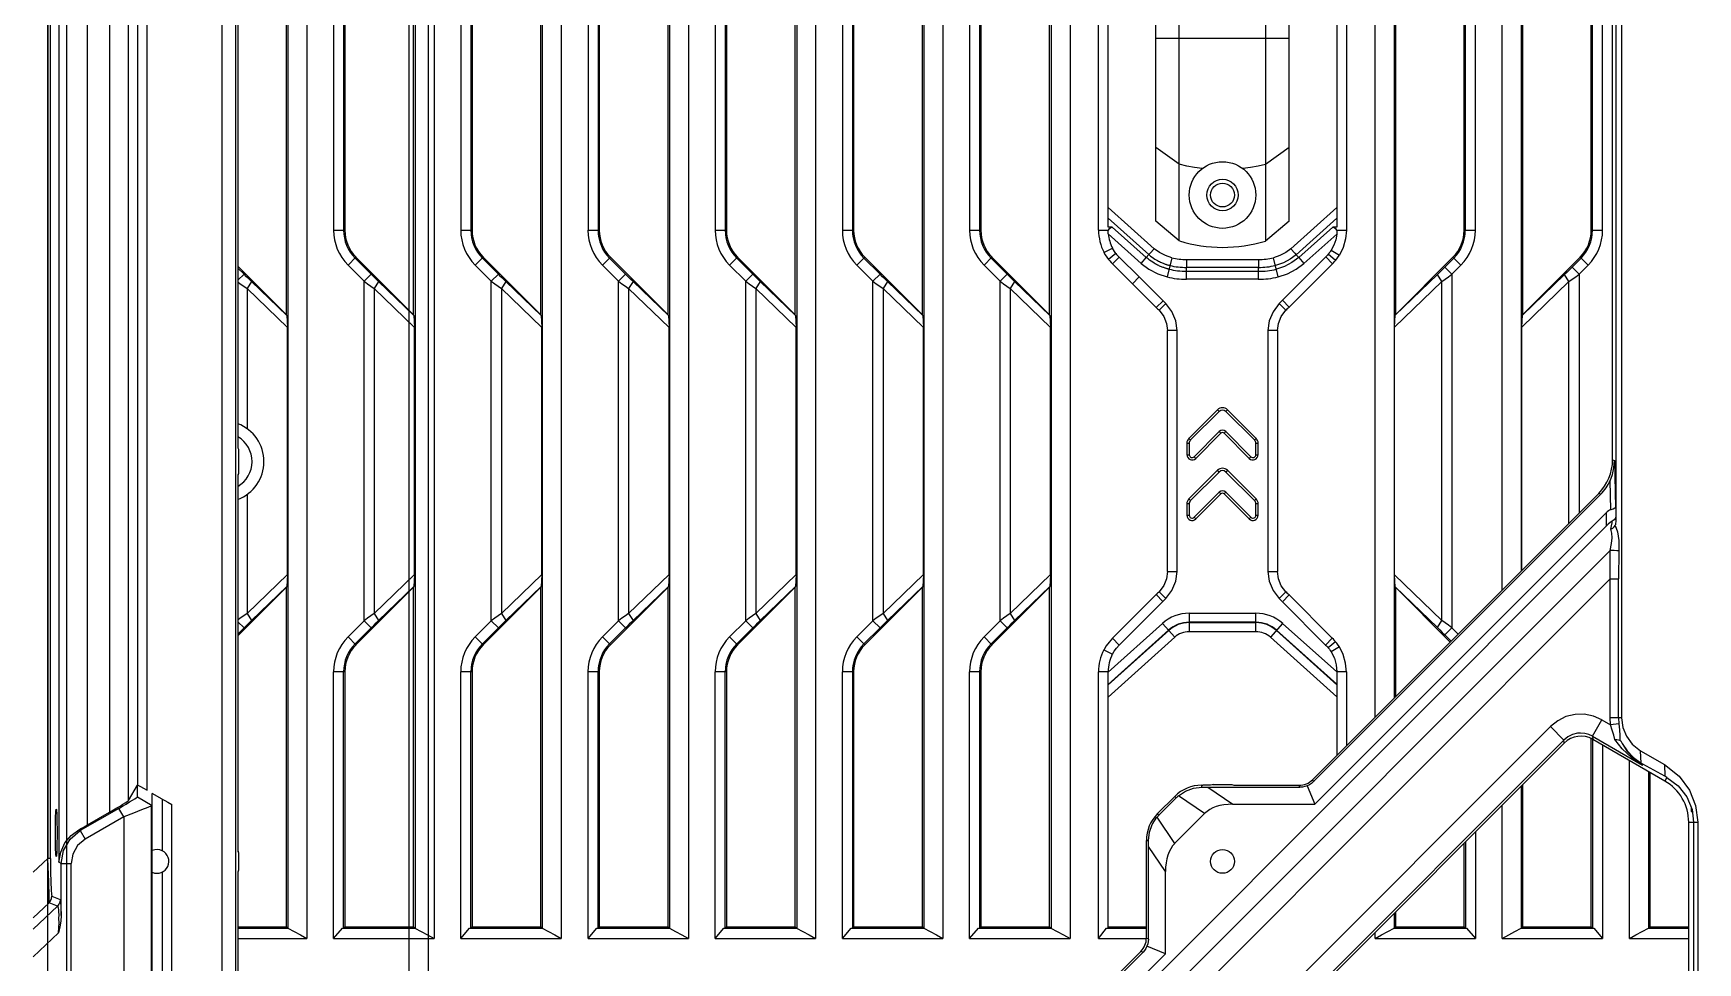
# Model space of a CAD drawing. Header units: millimetres. Extents: x -3132 to 28633, y 682 to 5849.
# Drawn here: x 23560.9 to 23735.8, y 3838.1 to 3935.7 of the extents above; entities that cross this region are included whole.
import ezdxf

# ---------------------------------------------------------------- set-up
doc = ezdxf.new("R2010")
doc.units = ezdxf.units.MM

# ---------------------------------------------------------------- blocks, each defined once
blk = doc.blocks.new('rtjg')
at = {"linetype": 'Continuous'}
for p, q in [((18294.88, 2741.92), (18294.88, 2518.72)), ((18306.26, 2742.31), (18306.26, 2519.79)), ((18308.25, 2742.31), (18308.25, 2518.72)), ((18319.63, 2742.31), (18319.63, 2519.79)), ((18321.62, 2742.31), (18321.62, 2518.72)), ((18333, 2742.31), (18333, 2519.79)), ((18334.99, 2742.31), (18334.99, 2518.72)), ((18346.37, 2742.31), (18346.37, 2519.79)), ((18348.36, 2742.31), (18348.36, 2518.72)), ((18380.42, 2541.96), (18380.42, 2742.31)), ((18382.42, 2742.31), (18382.42, 2543.96)), ((18393.79, 2555.33), (18393.79, 2742.31)), ((18395.79, 2742.31), (18395.79, 2557.33)), ((18292.89, 2740.75), (18292.89, 2519.79)), ((18240.91, 2736.08), (18240.91, 2527.12)), ((18241.2, 2527.12), (18241.2, 2736.12)), ((18405.39, 2568.99), (18405.39, 2734.24)), ((18405.72, 2734.24), (18405.72, 2562.49)), ((18406.34, 2734.24), (18406.34, 2541.89)), ((18281.51, 2729.43), (18281.51, 2518.72)), ((18242.08, 2726.03), (18242.08, 2526.71)), ((18245.08, 2530.64), (18245.08, 2726.03)), ((18279.52, 2727.44), (18279.52, 2519.79)), ((18247.41, 2723.71), (18247.41, 2531.98)), ((18249.41, 2533.21), (18249.41, 2721.61)), ((18268.14, 2718.18), (18268.14, 2518.72)), ((18266.15, 2714.07), (18266.15, 2519.79)), ((18260.89, 2706.32), (18260.89, 2571.16)), ((18250.36, 2697.01), (18250.36, 2534.83)), ((18251.35, 2534.29), (18251.35, 2697.01)), ((18266, 2584.22), (18266, 2693.4)), ((18279.37, 2584.22), (18279.37, 2693.4)), ((18292.74, 2584.22), (18292.74, 2693.4)), ((18306.11, 2584.22), (18306.11, 2693.4)), ((18319.48, 2584.22), (18319.48, 2693.4)), ((18332.85, 2584.22), (18332.85, 2693.4)), ((18346.22, 2584.22), (18346.22, 2693.4)), ((18382.56, 2693.42), (18382.56, 2584.22)), ((18395.93, 2693.42), (18395.93, 2584.22)), ((18259.24, 2445.33), (18259.24, 2689.13)), ((18260.66, 2689.13), (18260.66, 2450.2)), ((18359.85, 2591.98), (18359.85, 2685.64)), ((18368.92, 2685.65), (18368.92, 2591.97)), ((18270.96, 2684.51), (18270.96, 2593.11)), ((18272.01, 2684.51), (18272.01, 2593.11)), ((18272.14, 2684.51), (18272.14, 2593.11)), ((18284.33, 2684.51), (18284.33, 2593.11)), ((18285.38, 2684.51), (18285.38, 2593.11)), ((18285.51, 2684.51), (18285.51, 2593.11)), ((18297.7, 2684.51), (18297.7, 2593.11)), ((18298.75, 2684.51), (18298.75, 2593.11)), ((18298.88, 2684.51), (18298.88, 2593.11)), ((18311.07, 2684.51), (18311.07, 2593.11)), ((18312.12, 2684.51), (18312.12, 2593.11)), ((18312.25, 2684.51), (18312.25, 2593.11)), ((18324.44, 2684.51), (18324.44, 2593.11)), ((18325.49, 2684.51), (18325.49, 2593.11)), ((18325.62, 2684.51), (18325.62, 2593.11)), ((18337.81, 2684.51), (18337.81, 2593.11)), ((18338.86, 2684.51), (18338.86, 2593.11)), ((18338.99, 2684.51), (18338.99, 2593.11)), ((18351.36, 2593.11), (18351.36, 2684.51)), ((18352.36, 2593.45), (18352.36, 2684.43)), ((18376.42, 2684.46), (18376.42, 2593.43)), ((18377.42, 2684.51), (18377.42, 2593.11)), ((18389.78, 2593.11), (18389.78, 2684.51)), ((18389.92, 2593.11), (18389.92, 2684.51)), ((18390.97, 2593.11), (18390.97, 2684.51)), ((18403.15, 2593.11), (18403.15, 2684.51)), ((18403.29, 2593.11), (18403.29, 2684.51)), ((18404.34, 2593.11), (18404.34, 2684.51)), ((18357.39, 2594.07), (18357.39, 2683.54)), ((18371.39, 2594.06), (18371.39, 2683.55)), ((18357.39, 2613.28), (18371.39, 2613.28)), ((18359.85, 2600.04), (18357.39, 2601.81)), ((18371.39, 2601.8), (18368.92, 2600.02)), ((18357.2, 2591.17), (18352.36, 2595.51)), ((18376.42, 2595.49), (18371.58, 2591.16)), ((18270.96, 2593.11), (18272.14, 2593.11)), ((18284.33, 2593.11), (18285.51, 2593.11)), ((18297.7, 2593.11), (18298.88, 2593.11)), ((18311.07, 2593.11), (18312.25, 2593.11)), ((18324.44, 2593.11), (18325.62, 2593.11)), ((18337.81, 2593.11), (18338.99, 2593.11)), ((18351.36, 2593.11), (18352.41, 2593.11)), ((18356.65, 2590.55), (18352.36, 2594.39)), ((18352.8, 2593.45), (18352.36, 2593.45)), ((18352.8, 2593.45), (18356.38, 2590.24)), ((18359.85, 2591.98), (18357.39, 2594.07)), ((18371.39, 2594.06), (18368.92, 2591.97)), ((18376.42, 2594.37), (18372.13, 2590.54)), ((18372.4, 2590.24), (18375.97, 2593.43)), ((18376.42, 2593.43), (18375.97, 2593.43)), ((18376.36, 2593.11), (18377.42, 2593.11)), ((18389.78, 2593.11), (18390.97, 2593.11)), ((18403.15, 2593.11), (18404.34, 2593.11)), ((18351.93, 2590.78), (18352.82, 2591.24)), ((18352.38, 2592.72), (18355.83, 2589.62)), ((18357.2, 2591.17), (18356.8, 2590.71)), ((18371.58, 2591.16), (18371.98, 2590.71)), ((18372.95, 2589.61), (18376.4, 2592.69)), ((18375.82, 2591), (18376.67, 2590.48)), ((18266, 2584.22), (18260.89, 2589.33)), ((18273.31, 2590.28), (18272.47, 2589.44)), ((18272.47, 2589.44), (18274.16, 2587.75)), ((18273.22, 2590.18), (18274.91, 2588.5)), ((18279.37, 2584.22), (18273.31, 2590.28)), ((18286.68, 2590.28), (18285.84, 2589.44)), ((18285.84, 2589.44), (18287.53, 2587.75)), ((18286.59, 2590.18), (18288.28, 2588.5)), ((18292.74, 2584.22), (18286.68, 2590.28)), ((18300.05, 2590.28), (18299.21, 2589.44)), ((18299.21, 2589.44), (18300.9, 2587.75)), ((18299.96, 2590.18), (18301.65, 2588.5)), ((18306.11, 2584.22), (18300.05, 2590.28)), ((18313.42, 2590.28), (18312.58, 2589.44)), ((18312.58, 2589.44), (18314.27, 2587.75)), ((18313.33, 2590.18), (18315.02, 2588.5)), ((18319.48, 2584.22), (18313.42, 2590.28)), ((18326.79, 2590.28), (18325.95, 2589.44)), ((18325.95, 2589.44), (18327.64, 2587.75)), ((18326.7, 2590.18), (18328.39, 2588.5)), ((18332.85, 2584.22), (18326.79, 2590.28)), ((18340.16, 2590.28), (18339.32, 2589.44)), ((18339.32, 2589.44), (18341.01, 2587.75)), ((18340.07, 2590.18), (18341.76, 2588.5)), ((18346.22, 2584.22), (18340.16, 2590.28)), ((18353.19, 2590.67), (18352.4, 2590.05)), ((18352.84, 2589.57), (18353.54, 2590.28)), ((18352.86, 2589.55), (18354.93, 2587.49)), ((18355.64, 2588.2), (18353.54, 2590.28)), ((18356.38, 2590.24), (18356.65, 2590.55)), ((18356.8, 2590.71), (18356.65, 2590.55)), ((18359.05, 2590.22), (18358.56, 2588.2)), ((18360.61, 2590.04), (18368.17, 2590.04)), ((18370.24, 2588.21), (18369.75, 2590.22)), ((18375.24, 2590.3), (18370.69, 2585.75)), ((18371.39, 2585.04), (18375.94, 2589.59)), ((18371.98, 2590.71), (18372.13, 2590.54)), ((18372.4, 2590.24), (18372.13, 2590.54)), ((18372.4, 2590.24), (18372.95, 2589.61)), ((18375.94, 2589.59), (18375.24, 2590.3)), ((18376.26, 2589.94), (18375.5, 2590.58)), ((18388.61, 2590.28), (18382.56, 2584.22)), ((18387.76, 2589.23), (18388.71, 2590.18)), ((18387.76, 2589.23), (18388.5, 2588.49)), ((18388.5, 2588.49), (18389.45, 2589.44)), ((18389.45, 2589.44), (18388.61, 2590.28)), ((18401.98, 2590.28), (18395.93, 2584.22)), ((18401.13, 2589.23), (18402.08, 2590.18)), ((18401.13, 2589.23), (18401.87, 2588.49)), ((18401.87, 2588.49), (18402.82, 2589.44)), ((18402.82, 2589.44), (18401.98, 2590.28)), ((18260.89, 2589.14), (18261.54, 2588.5)), ((18260.89, 2587.85), (18261.54, 2588.5)), ((18262.32, 2587.72), (18261.86, 2586.98)), ((18266.03, 2584.14), (18262.32, 2587.72)), ((18274.16, 2587.75), (18274.91, 2588.5)), ((18274.16, 2552.08), (18274.16, 2587.75)), ((18275.69, 2587.72), (18275.23, 2586.98)), ((18279.4, 2584.14), (18275.69, 2587.72)), ((18287.53, 2587.75), (18288.28, 2588.5)), ((18287.53, 2552.08), (18287.53, 2587.75)), ((18289.06, 2587.72), (18288.6, 2586.98)), ((18292.77, 2584.14), (18289.06, 2587.72)), ((18300.9, 2587.75), (18301.65, 2588.5)), ((18300.9, 2552.08), (18300.9, 2587.75)), ((18302.43, 2587.72), (18301.97, 2586.98)), ((18306.14, 2584.14), (18302.43, 2587.72)), ((18314.27, 2587.75), (18315.02, 2588.5)), ((18314.27, 2552.08), (18314.27, 2587.75)), ((18315.8, 2587.72), (18315.34, 2586.98)), ((18319.51, 2584.14), (18315.8, 2587.72)), ((18327.64, 2587.75), (18328.39, 2588.5)), ((18327.64, 2552.08), (18327.64, 2587.75)), ((18329.17, 2587.72), (18328.71, 2586.98)), ((18332.88, 2584.14), (18329.17, 2587.72)), ((18341.01, 2587.75), (18341.76, 2588.5)), ((18341.01, 2552.08), (18341.01, 2587.75)), ((18342.54, 2587.72), (18342.08, 2586.98)), ((18346.25, 2584.14), (18342.54, 2587.72)), ((18354.93, 2587.49), (18355.64, 2588.2)), ((18354.93, 2587.49), (18357.43, 2584.99)), ((18358.14, 2585.7), (18355.64, 2588.2)), ((18360.61, 2588.8), (18360.61, 2589.21)), ((18368.16, 2589.21), (18360.61, 2589.21)), ((18360.61, 2588.8), (18368.16, 2588.8)), ((18368.16, 2587.97), (18360.62, 2587.97)), ((18368.16, 2588.8), (18368.16, 2589.21)), ((18382.47, 2582.92), (18387.43, 2587.71)), ((18386.97, 2588.46), (18382.54, 2584.19)), ((18387.43, 2587.71), (18386.97, 2588.46)), ((18387.43, 2552.12), (18387.43, 2587.71)), ((18388.5, 2588.49), (18388.5, 2551.34)), ((18395.84, 2582.92), (18400.8, 2587.71)), ((18400.34, 2588.46), (18395.91, 2584.19)), ((18400.8, 2587.71), (18400.34, 2588.46)), ((18400.8, 2562.35), (18400.8, 2587.71)), ((18401.87, 2588.49), (18401.87, 2563.42)), ((18261.86, 2586.98), (18261.86, 2572.27)), ((18261.86, 2586.98), (18266.1, 2582.88)), ((18275.23, 2586.98), (18275.23, 2552.85)), ((18275.23, 2586.98), (18279.47, 2582.88)), ((18288.6, 2586.98), (18288.6, 2552.85)), ((18288.6, 2586.98), (18292.84, 2582.88)), ((18301.97, 2586.98), (18301.97, 2552.85)), ((18301.97, 2586.98), (18306.21, 2582.88)), ((18315.34, 2586.98), (18315.34, 2552.85)), ((18315.34, 2586.98), (18319.58, 2582.88)), ((18328.71, 2586.98), (18328.71, 2552.85)), ((18328.71, 2586.98), (18332.95, 2582.88)), ((18342.08, 2586.98), (18342.08, 2552.85)), ((18342.08, 2586.98), (18346.32, 2582.88)), ((18370.69, 2585.75), (18371.39, 2585.04)), ((18266.03, 2584.14), (18266, 2584.22)), ((18266.03, 2584.14), (18266.1, 2582.88)), ((18279.4, 2584.14), (18279.37, 2584.22)), ((18279.4, 2584.14), (18279.47, 2582.88)), ((18292.77, 2584.14), (18292.74, 2584.22)), ((18292.77, 2584.14), (18292.84, 2582.88)), ((18306.14, 2584.14), (18306.11, 2584.22)), ((18306.14, 2584.14), (18306.21, 2582.88)), ((18319.51, 2584.14), (18319.48, 2584.22)), ((18319.51, 2584.14), (18319.58, 2582.88)), ((18332.88, 2584.14), (18332.85, 2584.22)), ((18332.88, 2584.14), (18332.95, 2582.88)), ((18346.25, 2584.14), (18346.22, 2584.22)), ((18346.25, 2584.14), (18346.32, 2582.88)), ((18357.43, 2584.99), (18358.14, 2585.7)), ((18357.72, 2584.7), (18358.42, 2585.41)), ((18371.05, 2584.7), (18370.35, 2585.41)), ((18382.47, 2582.92), (18382.54, 2584.19)), ((18382.54, 2584.19), (18382.56, 2584.22)), ((18395.84, 2582.92), (18395.91, 2584.19)), ((18395.91, 2584.19), (18395.93, 2584.22)), ((18266.1, 2556.95), (18266.1, 2582.88)), ((18279.47, 2556.95), (18279.47, 2582.88)), ((18292.84, 2556.95), (18292.84, 2582.88)), ((18306.21, 2556.95), (18306.21, 2582.88)), ((18319.58, 2556.95), (18319.58, 2582.88)), ((18332.95, 2556.95), (18332.95, 2582.88)), ((18346.32, 2556.95), (18346.32, 2582.88)), ((18358.61, 2557.26), (18358.61, 2582.57)), ((18359.61, 2582.57), (18358.61, 2582.57)), ((18359.61, 2557.26), (18359.61, 2582.57)), ((18369.16, 2582.57), (18369.16, 2557.26)), ((18370.16, 2582.57), (18369.16, 2582.57)), ((18370.16, 2582.57), (18370.16, 2557.26)), ((18382.47, 2556.91), (18382.47, 2582.92)), ((18395.84, 2557.39), (18395.84, 2582.92)), ((18363.86, 2574.25), (18360.86, 2571.25)), ((18361.04, 2571.08), (18364.04, 2574.08)), ((18364.04, 2574.08), (18363.86, 2574.25)), ((18364.92, 2574.25), (18364.74, 2574.08)), ((18364.74, 2574.08), (18367.74, 2571.08)), ((18367.92, 2571.25), (18364.92, 2574.25)), ((18364.04, 2571.96), (18361.4, 2569.32)), ((18361.58, 2569.14), (18364.21, 2571.78)), ((18364.21, 2571.78), (18364.04, 2571.96)), ((18364.74, 2571.96), (18364.57, 2571.78)), ((18364.57, 2571.78), (18367.2, 2569.14)), ((18367.38, 2569.32), (18364.74, 2571.96)), ((18260.92, 2570.17), (18260.96, 2570.11)), ((18260.96, 2570.11), (18260.96, 2567.51)), ((18360.64, 2570.72), (18360.64, 2569.53)), ((18360.89, 2570.72), (18360.64, 2570.72)), ((18360.86, 2571.25), (18361.04, 2571.08)), ((18360.89, 2570.72), (18360.89, 2569.53)), ((18367.74, 2571.08), (18367.92, 2571.25)), ((18367.89, 2569.53), (18367.89, 2570.72)), ((18368.14, 2570.72), (18367.89, 2570.72)), ((18368.14, 2569.53), (18368.14, 2570.72)), ((18360.64, 2569.53), (18360.89, 2569.53)), ((18361.4, 2569.32), (18361.58, 2569.14)), ((18367.2, 2569.14), (18367.38, 2569.32)), ((18367.89, 2569.53), (18368.14, 2569.53)), ((18405.39, 2568.99), (18405.58, 2568.91)), ((18405.58, 2568.91), (18405.7, 2564)), ((18260.92, 2567.45), (18260.96, 2567.51)), ((18363.86, 2567.89), (18360.86, 2564.89)), ((18361.04, 2564.71), (18364.04, 2567.71)), ((18364.04, 2567.71), (18363.86, 2567.89)), ((18364.92, 2567.89), (18364.74, 2567.71)), ((18364.74, 2567.71), (18367.74, 2564.71)), ((18367.92, 2564.89), (18364.92, 2567.89)), ((18405.2, 2563.73), (18405.12, 2566.79)), ((18260.89, 2566.46), (18260.89, 2528.83)), ((18261.86, 2565.35), (18261.86, 2552.85)), ((18360.86, 2564.89), (18361.04, 2564.71)), ((18364.04, 2565.59), (18361.4, 2562.96)), ((18361.58, 2562.78), (18364.21, 2565.42)), ((18364.21, 2565.42), (18364.04, 2565.59)), ((18364.74, 2565.59), (18364.57, 2565.42)), ((18364.57, 2565.42), (18367.2, 2562.78)), ((18367.38, 2562.96), (18364.74, 2565.59)), ((18367.74, 2564.71), (18367.92, 2564.89)), ((18373.85, 2535.39), (18403.93, 2565.47)), ((18404.15, 2565.38), (18373.92, 2535.16)), ((18404.15, 2565.38), (18403.93, 2565.47)), ((18360.64, 2564.36), (18360.64, 2563.17)), ((18360.89, 2564.36), (18360.64, 2564.36)), ((18360.64, 2563.17), (18360.89, 2563.17)), ((18360.89, 2564.36), (18360.89, 2563.17)), ((18367.89, 2563.17), (18367.89, 2564.36)), ((18368.14, 2564.36), (18367.89, 2564.36)), ((18367.89, 2563.17), (18368.14, 2563.17)), ((18368.14, 2563.17), (18368.14, 2564.36)), ((18404.71, 2563.42), (18374.1, 2532.81)), ((18404.71, 2563.42), (18404.71, 2562.01)), ((18287.75, 2445.05), (18404.71, 2562.01)), ((18361.4, 2562.96), (18361.58, 2562.78)), ((18367.2, 2562.78), (18367.38, 2562.96)), ((18405.14, 2559.47), (18315.29, 2469.63)), ((18266.1, 2556.95), (18261.86, 2552.85)), ((18266.1, 2556.95), (18266.03, 2555.69)), ((18279.47, 2556.95), (18275.23, 2552.85)), ((18279.47, 2556.95), (18279.4, 2555.69)), ((18292.84, 2556.95), (18288.6, 2552.85)), ((18292.84, 2556.95), (18292.77, 2555.69)), ((18306.21, 2556.95), (18301.97, 2552.85)), ((18306.21, 2556.95), (18306.14, 2555.69)), ((18319.58, 2556.95), (18315.34, 2552.85)), ((18316.04, 2467.39), (18405.15, 2556.49)), ((18319.58, 2556.95), (18319.51, 2555.69)), ((18332.95, 2556.95), (18328.71, 2552.85)), ((18332.95, 2556.95), (18332.88, 2555.69)), ((18346.32, 2556.95), (18342.08, 2552.85)), ((18346.32, 2556.95), (18346.25, 2555.69)), ((18358.61, 2557.26), (18359.61, 2557.26)), ((18369.16, 2557.26), (18370.16, 2557.26)), ((18382.54, 2555.64), (18382.47, 2556.91)), ((18387.43, 2552.12), (18382.47, 2556.91)), ((18405.15, 2541.89), (18405.15, 2556.49)), ((18405.15, 2556.49), (18406.02, 2556.49)), ((18406.02, 2541.89), (18406.02, 2556.49)), ((18260.89, 2550.5), (18266, 2555.61)), ((18262.32, 2552.11), (18266.03, 2555.69)), ((18266.03, 2555.69), (18266, 2555.61)), ((18266, 2519.94), (18266, 2555.61)), ((18273.31, 2549.55), (18279.37, 2555.61)), ((18275.69, 2552.11), (18279.4, 2555.69)), ((18279.4, 2555.69), (18279.37, 2555.61)), ((18279.37, 2519.94), (18279.37, 2555.61)), ((18286.68, 2549.55), (18292.74, 2555.61)), ((18289.06, 2552.11), (18292.77, 2555.69)), ((18292.77, 2555.69), (18292.74, 2555.61)), ((18292.74, 2519.94), (18292.74, 2555.61)), ((18300.05, 2549.55), (18306.11, 2555.61)), ((18302.43, 2552.11), (18306.14, 2555.69)), ((18306.14, 2555.69), (18306.11, 2555.61)), ((18306.11, 2519.94), (18306.11, 2555.61)), ((18313.42, 2549.55), (18319.48, 2555.61)), ((18315.8, 2552.11), (18319.51, 2555.69)), ((18319.51, 2555.69), (18319.48, 2555.61)), ((18319.48, 2519.94), (18319.48, 2555.61)), ((18326.79, 2549.55), (18332.85, 2555.61)), ((18329.17, 2552.11), (18332.88, 2555.69)), ((18332.88, 2555.69), (18332.85, 2555.61)), ((18332.85, 2519.94), (18332.85, 2555.61)), ((18340.16, 2549.55), (18346.22, 2555.61)), ((18342.54, 2552.11), (18346.25, 2555.69)), ((18346.25, 2555.69), (18346.22, 2555.61)), ((18346.22, 2519.94), (18346.22, 2555.61)), ((18357.42, 2554.83), (18352.82, 2550.25)), ((18358.12, 2554.12), (18357.42, 2554.83)), ((18357.72, 2555.13), (18358.43, 2554.43)), ((18371.06, 2555.13), (18370.35, 2554.42)), ((18371.39, 2554.8), (18370.68, 2554.09)), ((18375.93, 2550.26), (18371.39, 2554.8)), ((18382.54, 2555.65), (18386.97, 2551.37)), ((18382.54, 2555.63), (18382.56, 2555.63)), ((18382.56, 2555.63), (18382.56, 2544.1)), ((18382.56, 2555.62), (18388.31, 2549.85)), ((18261.86, 2552.85), (18262.32, 2552.11)), ((18275.23, 2552.85), (18275.69, 2552.11)), ((18288.6, 2552.85), (18289.06, 2552.11)), ((18301.97, 2552.85), (18302.43, 2552.11)), ((18315.34, 2552.85), (18315.8, 2552.11)), ((18328.71, 2552.85), (18329.17, 2552.11)), ((18342.08, 2552.85), (18342.54, 2552.11)), ((18353.53, 2549.54), (18358.12, 2554.12)), ((18360.89, 2552.88), (18360.89, 2550.94)), ((18360.89, 2552.88), (18367.9, 2552.88)), ((18367.9, 2550.94), (18367.9, 2552.88)), ((18370.68, 2554.09), (18375.23, 2549.54)), ((18261.54, 2551.34), (18260.89, 2551.99)), ((18260.89, 2550.69), (18261.54, 2551.34)), ((18274.16, 2552.08), (18272.47, 2550.39)), ((18273.22, 2549.65), (18274.91, 2551.34)), ((18274.91, 2551.34), (18274.16, 2552.08)), ((18287.53, 2552.08), (18285.84, 2550.39)), ((18286.59, 2549.65), (18288.28, 2551.34)), ((18288.28, 2551.34), (18287.53, 2552.08)), ((18300.9, 2552.08), (18299.21, 2550.39)), ((18299.96, 2549.65), (18301.65, 2551.34)), ((18301.65, 2551.34), (18300.9, 2552.08)), ((18314.27, 2552.08), (18312.58, 2550.39)), ((18313.33, 2549.65), (18315.02, 2551.34)), ((18315.02, 2551.34), (18314.27, 2552.08)), ((18327.64, 2552.08), (18325.95, 2550.39)), ((18328.39, 2551.34), (18326.7, 2549.65)), ((18328.39, 2551.34), (18327.64, 2552.08)), ((18341.01, 2552.08), (18339.32, 2550.39)), ((18341.76, 2551.34), (18340.07, 2549.65)), ((18341.76, 2551.34), (18341.01, 2552.08)), ((18358.07, 2551.8), (18352.36, 2546.68)), ((18358.7, 2551.09), (18352.36, 2545.4)), ((18352.36, 2545.34), (18358.73, 2551.06)), ((18359.37, 2550.35), (18358.07, 2551.8)), ((18367.9, 2551.93), (18360.89, 2551.93)), ((18360.89, 2551.89), (18367.9, 2551.89)), ((18367.9, 2550.94), (18360.89, 2550.94)), ((18370.71, 2551.8), (18369.42, 2550.36)), ((18370.05, 2551.06), (18376.42, 2545.36)), ((18376.42, 2545.42), (18370.08, 2551.1)), ((18376.42, 2546.71), (18370.71, 2551.8)), ((18386.97, 2551.37), (18387.43, 2552.12)), ((18388.5, 2551.34), (18387.76, 2550.6)), ((18389.15, 2550.69), (18388.5, 2551.34)), ((18272.47, 2550.39), (18273.31, 2549.55)), ((18285.84, 2550.39), (18286.68, 2549.55)), ((18299.21, 2550.39), (18300.05, 2549.55)), ((18312.58, 2550.39), (18313.42, 2549.55)), ((18325.95, 2550.39), (18326.79, 2549.55)), ((18339.32, 2550.39), (18340.16, 2549.55)), ((18351.91, 2549.02), (18352.81, 2548.56)), ((18352.36, 2544.07), (18359.37, 2550.35)), ((18352.82, 2550.25), (18353.53, 2549.54)), ((18369.42, 2550.36), (18376.42, 2544.09)), ((18375.93, 2550.26), (18375.23, 2549.54)), ((18376.27, 2549.89), (18375.5, 2549.25)), ((18376.67, 2549.36), (18375.82, 2548.83)), ((18387.76, 2550.6), (18388.41, 2549.95)), ((18270.96, 2518.72), (18270.96, 2546.73)), ((18272.14, 2546.73), (18270.96, 2546.73)), ((18272.01, 2519.81), (18272.01, 2546.73)), ((18272.14, 2546.73), (18272.14, 2519.94)), ((18284.33, 2518.72), (18284.33, 2546.73)), ((18285.51, 2546.73), (18284.33, 2546.73)), ((18285.38, 2519.81), (18285.38, 2546.73)), ((18285.51, 2546.73), (18285.51, 2519.94)), ((18297.7, 2518.72), (18297.7, 2546.73)), ((18298.88, 2546.73), (18297.7, 2546.73)), ((18298.75, 2519.81), (18298.75, 2546.73)), ((18298.88, 2546.73), (18298.88, 2519.94)), ((18311.07, 2518.72), (18311.07, 2546.73)), ((18312.25, 2546.73), (18311.07, 2546.73)), ((18312.12, 2519.81), (18312.12, 2546.73)), ((18312.25, 2546.73), (18312.25, 2519.94)), ((18324.44, 2518.72), (18324.44, 2546.73)), ((18325.62, 2546.73), (18324.44, 2546.73)), ((18325.49, 2546.73), (18325.49, 2519.81)), ((18325.62, 2546.73), (18325.62, 2519.94)), ((18337.81, 2518.72), (18337.81, 2546.73)), ((18338.99, 2546.73), (18337.81, 2546.73)), ((18338.86, 2546.73), (18338.86, 2519.81)), ((18338.99, 2546.73), (18338.99, 2519.94)), ((18351.36, 2518.72), (18351.36, 2546.73)), ((18352.36, 2546.73), (18351.36, 2546.73)), ((18352.36, 2519.81), (18352.36, 2546.73)), ((18377.42, 2546.72), (18376.42, 2546.71)), ((18376.42, 2546.71), (18376.42, 2537.96)), ((18377.42, 2546.72), (18377.42, 2538.96)), ((18398.86, 2540.97), (18316.04, 2458.16)), ((18398.86, 2540.97), (18400.27, 2539.56)), ((18403.27, 2539.95), (18404.27, 2541.69)), ((18404.27, 2541.69), (18405.18, 2541.16)), ((18406.34, 2541.89), (18405.15, 2541.89)), ((18406.05, 2541.25), (18405.18, 2541.16)), ((18370.82, 2510.11), (18400.27, 2539.56)), ((18400.31, 2539.23), (18372.97, 2511.89)), ((18400.31, 2539.23), (18400.27, 2539.56)), ((18403.15, 2519.94), (18403.15, 2539.7)), ((18403.27, 2539.95), (18403.32, 2539.62)), ((18403.27, 2539.95), (18408.52, 2536.93)), ((18403.29, 2539.62), (18403.29, 2519.81)), ((18410.89, 2535.25), (18403.32, 2539.62)), ((18404.34, 2539.03), (18404.34, 2518.72)), ((18406.4, 2538.63), (18405.62, 2539.61)), ((18407.37, 2537.73), (18406.4, 2538.63)), ((18406.41, 2539.2), (18406.56, 2538.92)), ((18406.41, 2539.2), (18406.93, 2538.41)), ((18407.46, 2539.11), (18408.34, 2538.43)), ((18406.93, 2538.41), (18407.59, 2537.72)), ((18407.16, 2518.72), (18407.16, 2537.41)), ((18408.52, 2536.93), (18407.37, 2537.73)), ((18407.59, 2537.72), (18408.38, 2537.13)), ((18408.19, 2537.14), (18408.52, 2536.93)), ((18408.38, 2537.13), (18408.34, 2538.43)), ((18408.34, 2538.43), (18410.84, 2536.98)), ((18408.52, 2536.93), (18408.58, 2537.02)), ((18410.87, 2535.75), (18408.58, 2537.02)), ((18410.84, 2536.98), (18410.87, 2535.75)), ((18373.85, 2535.39), (18373.94, 2535.18)), ((18409.16, 2536.25), (18409.16, 2519.79)), ((18409.3, 2536.17), (18409.3, 2519.94)), ((18411.1, 2535.63), (18410.87, 2535.75)), ((18411.1, 2535.63), (18410.89, 2535.25)), ((18249.41, 2533.21), (18250.34, 2534.82)), ((18250.34, 2534.82), (18250.36, 2534.83)), ((18250.34, 2533.59), (18250.34, 2534.82)), ((18250.34, 2533.59), (18251.89, 2532.69)), ((18251.89, 2493.68), (18251.89, 2533.94)), ((18252.95, 2533.33), (18251.89, 2533.94)), ((18252.95, 2533.33), (18252.95, 2527.93)), ((18357.56, 2531.83), (18359.37, 2533.64)), ((18357.71, 2531.68), (18359.52, 2533.49)), ((18359.37, 2533.64), (18359.52, 2533.49)), ((18362.51, 2531.83), (18359.76, 2533.7)), ((18362.2, 2534.59), (18362.2, 2534.81)), ((18362.2, 2534.81), (18362.31, 2534.81)), ((18362.83, 2534.59), (18365.46, 2532.81)), ((18362.83, 2534.59), (18372.53, 2534.59)), ((18363.4, 2534.88), (18363.3, 2534.84)), ((18363.4, 2534.88), (18365.38, 2534.88)), ((18365.38, 2534.88), (18365.47, 2534.84)), ((18366.46, 2534.81), (18372.44, 2534.81)), ((18372.53, 2534.59), (18372.44, 2534.81)), ((18373.29, 2534.75), (18374.1, 2532.81)), ((18395.79, 2534.7), (18395.79, 2519.79)), ((18395.93, 2534.84), (18395.93, 2519.94)), ((18413.2, 2533.58), (18413.74, 2532.25)), ((18248.37, 2532.37), (18244.32, 2530.04)), ((18245.08, 2530.64), (18247.41, 2531.98)), ((18248.89, 2531.48), (18248.37, 2532.37)), ((18251.81, 2532.65), (18251.44, 2532.48)), ((18251.81, 2494.97), (18251.81, 2532.65)), ((18253.94, 2494.82), (18253.94, 2532.79)), ((18357.71, 2531.68), (18357.56, 2531.83)), ((18362.51, 2531.83), (18359.36, 2528.69)), ((18365.46, 2532.81), (18374.1, 2532.81)), ((18393.79, 2518.72), (18393.79, 2532.7)), ((18413.66, 2532.44), (18413.66, 2532.05)), ((18413.66, 2532.05), (18413.76, 2532.05)), ((18413.74, 2532.25), (18413.9, 2530.92)), ((18414.11, 2532.68), (18414.34, 2530.92)), ((18244.18, 2530.12), (18244.32, 2530.04)), ((18244.32, 2530.04), (18244.84, 2529.14)), ((18248.89, 2531.48), (18244.84, 2529.14)), ((18248.89, 2531.48), (18248.89, 2496.14)), ((18357.49, 2531.44), (18359.36, 2528.69)), ((18390.97, 2529.89), (18390.97, 2518.72)), ((18413.39, 2429.74), (18413.39, 2530.92)), ((18413.39, 2530.92), (18414.34, 2530.92)), ((18413.9, 2530.92), (18413.9, 2429.74)), ((18414.34, 2530.92), (18414.34, 2429.74)), ((18356.39, 2518.76), (18356.39, 2529)), ((18356.39, 2529), (18356.61, 2529)), ((18356.61, 2518.67), (18356.61, 2528.37)), ((18358.39, 2525.74), (18356.61, 2528.37)), ((18389.78, 2519.94), (18389.78, 2528.7)), ((18389.92, 2528.83), (18389.92, 2519.81)), ((18239.39, 2525.68), (18240.91, 2527.12)), ((18241.2, 2527.12), (18240.91, 2527.12)), ((18242.32, 2526.57), (18242.08, 2526.71)), ((18242.32, 2521.13), (18242.32, 2526.57)), ((18242.32, 2526.57), (18243.36, 2526.57)), ((18243.36, 2501.04), (18243.36, 2526.57)), ((18260.96, 2527.74), (18260.92, 2527.84)), ((18260.96, 2527.74), (18260.96, 2525.87)), ((18252.95, 2525.69), (18252.95, 2501.93)), ((18260.89, 2524.79), (18260.89, 2502.83)), ((18260.96, 2525.87), (18260.92, 2525.78)), ((18358.39, 2517.1), (18358.39, 2525.74)), ((18241.34, 2523.16), (18242.22, 2522.8)), ((18241.05, 2522.45), (18239.39, 2520.87)), ((18239.39, 2519.68), (18241.92, 2522.09)), ((18241.92, 2522.09), (18241.05, 2522.45)), ((18382.42, 2521.33), (18382.42, 2519.79)), ((18382.56, 2521.47), (18382.56, 2519.94)), ((18242.03, 2519.32), (18239.39, 2516.8)), ((18260.89, 2519.94), (18266, 2519.94)), ((18266, 2519.94), (18266.14, 2519.8)), ((18270.96, 2518.72), (18271.88, 2519.8)), ((18271.88, 2519.8), (18272.01, 2519.81)), ((18272.14, 2519.94), (18272.01, 2519.81)), ((18272.14, 2519.94), (18279.37, 2519.94)), ((18279.37, 2519.94), (18279.51, 2519.8)), ((18284.33, 2518.72), (18285.25, 2519.8)), ((18285.25, 2519.8), (18285.38, 2519.81)), ((18285.51, 2519.94), (18285.38, 2519.81)), ((18285.51, 2519.94), (18292.74, 2519.94)), ((18292.74, 2519.94), (18292.88, 2519.8)), ((18297.7, 2518.72), (18298.62, 2519.8)), ((18298.62, 2519.8), (18298.75, 2519.81)), ((18298.88, 2519.94), (18298.75, 2519.81)), ((18298.88, 2519.94), (18306.11, 2519.94)), ((18306.11, 2519.94), (18306.25, 2519.8)), ((18311.07, 2518.72), (18311.99, 2519.8)), ((18311.99, 2519.8), (18312.12, 2519.81)), ((18312.25, 2519.94), (18312.12, 2519.81)), ((18312.25, 2519.94), (18319.48, 2519.94)), ((18319.48, 2519.94), (18319.62, 2519.8)), ((18324.44, 2518.72), (18325.36, 2519.8)), ((18325.36, 2519.8), (18325.49, 2519.81)), ((18325.62, 2519.94), (18325.49, 2519.81)), ((18325.62, 2519.94), (18332.85, 2519.94)), ((18332.85, 2519.94), (18332.99, 2519.8)), ((18337.81, 2518.72), (18338.73, 2519.8)), ((18338.73, 2519.8), (18338.86, 2519.81)), ((18338.99, 2519.94), (18338.86, 2519.81)), ((18338.99, 2519.94), (18346.22, 2519.94)), ((18346.22, 2519.94), (18346.36, 2519.8)), ((18351.36, 2518.72), (18352.21, 2519.8)), ((18352.21, 2519.8), (18352.36, 2519.81)), ((18352.21, 2519.8), (18356.39, 2519.8)), ((18352.36, 2519.94), (18356.39, 2519.94)), ((18380.42, 2518.72), (18380.42, 2519.33)), ((18382.56, 2519.94), (18382.41, 2519.79)), ((18382.56, 2519.94), (18389.78, 2519.94)), ((18389.78, 2519.94), (18389.92, 2519.81)), ((18389.92, 2519.81), (18390.05, 2519.8)), ((18390.05, 2519.8), (18390.97, 2518.72)), ((18395.93, 2519.94), (18395.78, 2519.79)), ((18395.93, 2519.94), (18403.15, 2519.94)), ((18403.15, 2519.94), (18403.29, 2519.81)), ((18403.29, 2519.81), (18403.42, 2519.8)), ((18403.42, 2519.8), (18404.34, 2518.72)), ((18409.3, 2519.94), (18409.15, 2519.79)), ((18409.3, 2519.94), (18413.39, 2519.94)), ((18260.89, 2518.72), (18268.14, 2518.72)), ((18270.96, 2518.72), (18281.51, 2518.72)), ((18284.33, 2518.72), (18294.88, 2518.72)), ((18297.7, 2518.72), (18308.25, 2518.72)), ((18311.07, 2518.72), (18321.62, 2518.72)), ((18324.44, 2518.72), (18334.99, 2518.72)), ((18337.81, 2518.72), (18348.36, 2518.72)), ((18351.36, 2518.72), (18356.39, 2518.72)), ((18356.39, 2518.76), (18356.61, 2518.67)), ((18358.39, 2517.1), (18356.45, 2517.91)), ((18380.42, 2518.72), (18390.97, 2518.72)), ((18393.79, 2518.72), (18404.34, 2518.72)), ((18407.16, 2518.72), (18413.39, 2518.72)), ((18358.39, 2517.1), (18273.31, 2432.03)), ((18274.78, 2436.33), (18355.81, 2517.35)), ((18356.04, 2517.28), (18275.54, 2436.78)), ((18356.02, 2517.26), (18355.81, 2517.35))]:
    blk.add_line(p, q, dxfattribs=at)
for points in [[(18362.26, 2599.59), (18361.45, 2599.7), (18360.65, 2599.85), (18359.85, 2600.04)], [(18368.92, 2600.02), (18368.13, 2599.84), (18367.33, 2599.7), (18366.52, 2599.58)], [(18352.38, 2592.72), (18352.37, 2592.86), (18352.38, 2592.99), (18352.41, 2593.11)], [(18352.41, 2593.11), (18352.5, 2593.3), (18352.64, 2593.41), (18352.8, 2593.45)], [(18375.97, 2593.43), (18376.14, 2593.39), (18376.27, 2593.28), (18376.36, 2593.11)], [(18376.36, 2593.11), (18376.39, 2592.98), (18376.4, 2592.84), (18376.4, 2592.69)], [(18377.42, 2593.11), (18377.33, 2592.19), (18377.08, 2591.3), (18376.67, 2590.48)], [(18353.19, 2590.67), (18353.05, 2590.86), (18352.93, 2591.05), (18352.82, 2591.24)], [(18359.05, 2590.22), (18358.38, 2590.44), (18357.76, 2590.76), (18357.2, 2591.17)], [(18371.58, 2591.16), (18371.03, 2590.76), (18370.41, 2590.44), (18369.75, 2590.22)], [(18375.5, 2590.58), (18375.54, 2590.63), (18375.58, 2590.68), (18375.62, 2590.73), (18375.65, 2590.77), (18375.68, 2590.81), (18375.71, 2590.85), (18375.74, 2590.88), (18375.76, 2590.92), (18375.78, 2590.95), (18375.8, 2590.98), (18375.82, 2591.01)], [(18376.4, 2592.69), (18376.29, 2592.11), (18376.1, 2591.54), (18375.82, 2591.01)], [(18351.93, 2590.78), (18352.07, 2590.54), (18352.23, 2590.29), (18352.4, 2590.05)], [(18352.4, 2590.05), (18352.54, 2589.88), (18352.69, 2589.72), (18352.86, 2589.55)], [(18355.83, 2589.62), (18356.04, 2589.86), (18356.23, 2590.08), (18356.38, 2590.24)], [(18355.83, 2589.62), (18356.66, 2589.01), (18357.58, 2588.53), (18358.56, 2588.2)], [(18358.76, 2589.01), (18358.72, 2589.02), (18358.68, 2589.03), (18358.64, 2589.04), (18358.6, 2589.05), (18358.56, 2589.07), (18358.51, 2589.08), (18358.46, 2589.09), (18358.41, 2589.11), (18358.35, 2589.13), (18358.28, 2589.15), (18358.21, 2589.18), (18358.14, 2589.2), (18358.06, 2589.23), (18357.97, 2589.27), (18357.88, 2589.31), (18357.78, 2589.35), (18357.68, 2589.4), (18357.57, 2589.45), (18357.45, 2589.51), (18357.32, 2589.58), (18357.19, 2589.66), (18357.05, 2589.75), (18356.89, 2589.85), (18356.73, 2589.96), (18356.56, 2590.09), (18356.38, 2590.24)], [(18356.65, 2590.55), (18356.82, 2590.4), (18356.98, 2590.28), (18357.14, 2590.17), (18357.28, 2590.08), (18357.41, 2590), (18357.54, 2589.93), (18357.66, 2589.86), (18357.77, 2589.81), (18357.87, 2589.76), (18357.96, 2589.71), (18358.06, 2589.67), (18358.14, 2589.64), (18358.22, 2589.6), (18358.3, 2589.58), (18358.37, 2589.55), (18358.44, 2589.53), (18358.5, 2589.51), (18358.55, 2589.49), (18358.6, 2589.48), (18358.65, 2589.46), (18358.7, 2589.45), (18358.74, 2589.44), (18358.78, 2589.43), (18358.82, 2589.42), (18358.85, 2589.41)], [(18360.61, 2590.04), (18360.61, 2589.43), (18360.61, 2589.21)], [(18368.17, 2590.04), (18368.17, 2589.72), (18368.17, 2589.43), (18368.16, 2589.21)], [(18372.13, 2590.54), (18371.51, 2590.08), (18370.79, 2589.7), (18369.95, 2589.41)], [(18372.41, 2590.24), (18371.69, 2589.71), (18370.89, 2589.3), (18370.05, 2589.02)], [(18370.24, 2588.21), (18371.22, 2588.53), (18372.13, 2589.01), (18372.95, 2589.61)], [(18375.5, 2590.58), (18375.41, 2590.48), (18375.33, 2590.39), (18375.24, 2590.3)], [(18375.94, 2589.59), (18376.05, 2589.7), (18376.16, 2589.82), (18376.26, 2589.94)], [(18376.26, 2589.94), (18376.41, 2590.12), (18376.55, 2590.3), (18376.67, 2590.48)], [(18387.76, 2589.23), (18387.49, 2588.96), (18387.23, 2588.71), (18386.97, 2588.46)], [(18401.13, 2589.23), (18400.86, 2588.96), (18400.6, 2588.71), (18400.34, 2588.46)], [(18260.89, 2587.68), (18261.15, 2587.49), (18261.51, 2587.23), (18261.86, 2586.98)], [(18262.32, 2587.72), (18262.07, 2587.97), (18261.81, 2588.23), (18261.54, 2588.5)], [(18274.16, 2587.75), (18274.52, 2587.49), (18274.88, 2587.23), (18275.23, 2586.98)], [(18275.69, 2587.72), (18275.44, 2587.97), (18275.18, 2588.23), (18274.91, 2588.5)], [(18287.53, 2587.75), (18287.89, 2587.49), (18288.25, 2587.23), (18288.6, 2586.98)], [(18289.06, 2587.72), (18288.81, 2587.97), (18288.55, 2588.23), (18288.28, 2588.5)], [(18300.9, 2587.75), (18301.26, 2587.49), (18301.62, 2587.23), (18301.97, 2586.98)], [(18302.43, 2587.72), (18302.18, 2587.97), (18301.92, 2588.23), (18301.65, 2588.5)], [(18314.27, 2587.75), (18314.63, 2587.49), (18314.99, 2587.23), (18315.34, 2586.98)], [(18315.8, 2587.72), (18315.55, 2587.97), (18315.29, 2588.23), (18315.02, 2588.5)], [(18327.64, 2587.75), (18328, 2587.49), (18328.36, 2587.23), (18328.71, 2586.98)], [(18329.17, 2587.72), (18328.92, 2587.97), (18328.66, 2588.23), (18328.39, 2588.5)], [(18341.01, 2587.75), (18341.37, 2587.49), (18341.73, 2587.23), (18342.08, 2586.98)], [(18342.54, 2587.72), (18342.29, 2587.97), (18342.03, 2588.23), (18341.76, 2588.5)], [(18360.62, 2587.97), (18360.61, 2588.58), (18360.61, 2588.8)], [(18368.16, 2587.97), (18368.16, 2588.58), (18368.16, 2588.8)], [(18387.43, 2587.71), (18387.78, 2587.96), (18388.14, 2588.22), (18388.5, 2588.49)], [(18400.8, 2587.71), (18401.15, 2587.96), (18401.51, 2588.22), (18401.87, 2588.49)], [(18357.72, 2584.7), (18358.21, 2584.06), (18358.51, 2583.33), (18358.61, 2582.57)], [(18359.61, 2582.57), (18359.48, 2583.59), (18359.08, 2584.56), (18358.42, 2585.41)], [(18370.35, 2585.41), (18369.7, 2584.55), (18369.3, 2583.59), (18369.16, 2582.57)], [(18370.16, 2582.57), (18370.26, 2583.33), (18370.56, 2584.06), (18371.05, 2584.7)], [(18405.12, 2566.79), (18405.37, 2567.44), (18405.53, 2568.16), (18405.58, 2568.91)], [(18405.7, 2564), (18405.63, 2563.9), (18405.46, 2563.8), (18405.2, 2563.73)], [(18405.35, 2562.56), (18405.15, 2562.42), (18404.94, 2562.23), (18404.71, 2562.01)], [(18405.14, 2559.47), (18405.27, 2560.21), (18405.33, 2560.8), (18405.32, 2561.29), (18405.22, 2561.7)], [(18405.22, 2561.7), (18405.28, 2562.07), (18405.33, 2562.36), (18405.35, 2562.56)], [(18405.22, 2561.7), (18405.4, 2561.81), (18405.55, 2561.95), (18405.65, 2562.09)], [(18405.7, 2562.97), (18405.66, 2562.83), (18405.54, 2562.69), (18405.36, 2562.56)], [(18405.72, 2562.49), (18405.71, 2562.34), (18405.69, 2562.2), (18405.65, 2562.09)], [(18405.65, 2562.09), (18405.89, 2561.42), (18406.03, 2560.51), (18406.06, 2559.42)], [(18405.15, 2556.49), (18405.13, 2557.47), (18405.13, 2558.47), (18405.14, 2559.47)], [(18406.06, 2559.42), (18405.84, 2559.44), (18405.54, 2559.46), (18405.14, 2559.47)], [(18406.06, 2559.42), (18406.03, 2558.44), (18406.02, 2557.47), (18406.02, 2556.49)], [(18358.61, 2557.26), (18358.51, 2556.5), (18358.21, 2555.78), (18357.72, 2555.13)], [(18358.43, 2554.43), (18359.08, 2555.28), (18359.48, 2556.24), (18359.61, 2557.26)], [(18369.16, 2557.26), (18369.3, 2556.24), (18369.7, 2555.27), (18370.35, 2554.42)], [(18371.06, 2555.13), (18370.56, 2555.77), (18370.26, 2556.5), (18370.16, 2557.26)], [(18261.86, 2552.85), (18261.51, 2552.6), (18261.15, 2552.35), (18260.89, 2552.15)], [(18275.23, 2552.85), (18274.88, 2552.6), (18274.52, 2552.35), (18274.16, 2552.08)], [(18288.6, 2552.85), (18288.25, 2552.6), (18287.89, 2552.35), (18287.53, 2552.08)], [(18301.97, 2552.85), (18301.62, 2552.6), (18301.26, 2552.35), (18300.9, 2552.08)], [(18315.34, 2552.85), (18314.99, 2552.6), (18314.63, 2552.35), (18314.27, 2552.08)], [(18328.71, 2552.85), (18328.36, 2552.6), (18328, 2552.35), (18327.64, 2552.08)], [(18342.08, 2552.85), (18341.73, 2552.6), (18341.37, 2552.35), (18341.01, 2552.08)], [(18261.54, 2551.34), (18261.81, 2551.6), (18262.07, 2551.86), (18262.32, 2552.11)], [(18274.91, 2551.34), (18275.18, 2551.6), (18275.44, 2551.86), (18275.69, 2552.11)], [(18288.28, 2551.34), (18288.55, 2551.6), (18288.81, 2551.86), (18289.06, 2552.11)], [(18301.65, 2551.34), (18301.92, 2551.6), (18302.18, 2551.86), (18302.43, 2552.11)], [(18315.02, 2551.34), (18315.29, 2551.6), (18315.55, 2551.86), (18315.8, 2552.11)], [(18328.39, 2551.34), (18328.66, 2551.6), (18328.92, 2551.86), (18329.17, 2552.11)], [(18341.76, 2551.34), (18342.03, 2551.6), (18342.29, 2551.86), (18342.54, 2552.11)], [(18386.97, 2551.37), (18387.23, 2551.12), (18387.49, 2550.87), (18387.76, 2550.6)], [(18388.5, 2551.34), (18388.14, 2551.61), (18387.78, 2551.87), (18387.43, 2552.12)], [(18352.82, 2550.25), (18352.46, 2549.85), (18352.16, 2549.44), (18351.91, 2549.01)], [(18352.81, 2548.56), (18353, 2548.9), (18353.24, 2549.22), (18353.53, 2549.54)], [(18375.23, 2549.54), (18375.32, 2549.45), (18375.41, 2549.35), (18375.5, 2549.25)], [(18375.5, 2549.25), (18375.62, 2549.11), (18375.72, 2548.97), (18375.82, 2548.83)], [(18376.27, 2549.89), (18376.15, 2550.02), (18376.04, 2550.14), (18375.93, 2550.26)], [(18376.67, 2549.36), (18376.54, 2549.54), (18376.41, 2549.72), (18376.27, 2549.89)], [(18377.42, 2546.7), (18377.33, 2547.64), (18377.08, 2548.53), (18376.67, 2549.36)], [(18375.82, 2548.83), (18376.16, 2548.15), (18376.35, 2547.44), (18376.42, 2546.71)], [(18401.44, 2542.25), (18400.49, 2542.02), (18399.62, 2541.58), (18398.86, 2540.97)], [(18404.27, 2541.69), (18403.38, 2542.08), (18402.42, 2542.27), (18401.44, 2542.25)], [(18401.7, 2540.27), (18401.18, 2540.14), (18400.69, 2539.9), (18400.27, 2539.56)], [(18402.03, 2540.29), (18401.92, 2540.29), (18401.81, 2540.28), (18401.7, 2540.27)], [(18403.27, 2539.95), (18402.88, 2540.14), (18402.46, 2540.25), (18402.03, 2540.29)], [(18405.18, 2541.16), (18405.16, 2541.4), (18405.15, 2541.65), (18405.15, 2541.89)], [(18405.62, 2539.61), (18405.51, 2540.08), (18405.36, 2540.6), (18405.18, 2541.16)], [(18406.02, 2541.89), (18406.02, 2541.68), (18406.03, 2541.46), (18406.05, 2541.25)], [(18406.05, 2541.25), (18406.11, 2540.62), (18406.15, 2540.04), (18406.16, 2539.53)], [(18406.34, 2541.89), (18406.46, 2540.89), (18406.84, 2539.95), (18407.46, 2539.11)], [(18405.62, 2539.61), (18405.83, 2539.6), (18406.01, 2539.58), (18406.16, 2539.53)], [(18406.16, 2539.53), (18406.24, 2539.46), (18406.33, 2539.34), (18406.41, 2539.2)], [(18406.56, 2538.92), (18406.94, 2538.36), (18407.63, 2537.6), (18408.19, 2537.14)], [(18410.84, 2536.98), (18412.4, 2535.76), (18413.47, 2534.3), (18414.11, 2532.68)], [(18373.92, 2535.16), (18373.73, 2535), (18373.52, 2534.86), (18373.29, 2534.75)], [(18411.1, 2535.63), (18412.3, 2534.75), (18413.2, 2533.58)], [(18248.37, 2532.37), (18248.76, 2532.6), (18249.15, 2532.83), (18249.51, 2533.05), (18249.82, 2533.23), (18250.06, 2533.38), (18250.22, 2533.49), (18250.31, 2533.56), (18250.34, 2533.59)], [(18250.36, 2534.83), (18250.44, 2534.79), (18250.65, 2534.69), (18250.96, 2534.51), (18251.35, 2534.29)], [(18252.94, 2533.33), (18253.02, 2533.3), (18253.22, 2533.2), (18253.54, 2533.03), (18253.94, 2532.79)], [(18359.76, 2533.7), (18360.5, 2534.19), (18361.33, 2534.49), (18362.2, 2534.59)], [(18363.3, 2534.84), (18363.13, 2534.82), (18362.78, 2534.81), (18362.31, 2534.81)], [(18373.29, 2534.75), (18373.05, 2534.66), (18372.8, 2534.61), (18372.56, 2534.59)], [(18251.44, 2532.48), (18250.78, 2532.21), (18249.91, 2531.87), (18248.89, 2531.48)], [(18251.81, 2532.65), (18251.84, 2532.66), (18251.86, 2532.66), (18251.89, 2532.66)], [(18242.08, 2526.71), (18242.27, 2527.79), (18242.72, 2528.75), (18243.38, 2529.53), (18244.18, 2530.12)], [(18242.32, 2526.57), (18242.57, 2527.94), (18243.26, 2529.14), (18244.32, 2530.04)], [(18356.61, 2529), (18356.7, 2529.87), (18357.01, 2530.7), (18357.49, 2531.44)], [(18244.84, 2529.14), (18244.05, 2528.48), (18243.54, 2527.58), (18243.36, 2526.57)], [(18241.05, 2522.45), (18241.06, 2522.59), (18241.07, 2522.84), (18241.07, 2523.19), (18241.06, 2523.62), (18241.04, 2524.13), (18241.02, 2524.73), (18240.99, 2525.42), (18240.95, 2526.22), (18240.91, 2527.12)], [(18241.2, 2527.12), (18241.21, 2525.7), (18241.23, 2524.61), (18241.26, 2523.81), (18241.3, 2523.34), (18241.34, 2523.16)], [(18241.05, 2522.45), (18241.21, 2522.66), (18241.31, 2522.9), (18241.34, 2523.16)], [(18242.22, 2522.8), (18242.18, 2522.54), (18242.08, 2522.3), (18241.92, 2522.09)], [(18242.22, 2522.8), (18242.26, 2522.57), (18242.3, 2521.99), (18242.32, 2521.13)], [(18242.03, 2519.32), (18242.08, 2519.86), (18242.11, 2520.36), (18242.09, 2520.8), (18242.1, 2521.18), (18242.09, 2521.5), (18242.07, 2521.74), (18242.04, 2521.9), (18242.01, 2522), (18242.01, 2522.08), (18241.97, 2522.1), (18241.92, 2522.09)], [(18242.32, 2521.13), (18242.29, 2520.54), (18242.19, 2519.94), (18242.03, 2519.32)], [(18260.89, 2519.79), (18263.6, 2519.79), (18266.14, 2519.79)], [(18266.14, 2519.79), (18266.8, 2519.43), (18267.46, 2519.08), (18268.14, 2518.72)], [(18271.88, 2519.8), (18274.42, 2519.79), (18276.97, 2519.79), (18279.51, 2519.79)], [(18279.51, 2519.79), (18280.17, 2519.43), (18280.83, 2519.08), (18281.51, 2518.72)], [(18285.25, 2519.8), (18287.79, 2519.79), (18290.34, 2519.79), (18292.88, 2519.79)], [(18292.88, 2519.79), (18293.54, 2519.43), (18294.2, 2519.08), (18294.88, 2518.72)], [(18298.62, 2519.8), (18301.16, 2519.79), (18303.71, 2519.79), (18306.25, 2519.79)], [(18306.25, 2519.79), (18306.91, 2519.43), (18307.57, 2519.08), (18308.25, 2518.72)], [(18311.99, 2519.8), (18314.53, 2519.79), (18317.08, 2519.79), (18319.62, 2519.79)], [(18319.62, 2519.79), (18320.28, 2519.43), (18320.94, 2519.08), (18321.62, 2518.72)], [(18325.36, 2519.8), (18327.9, 2519.79), (18330.45, 2519.79), (18332.99, 2519.79)], [(18332.99, 2519.79), (18333.65, 2519.43), (18334.31, 2519.08), (18334.99, 2518.72)], [(18338.73, 2519.8), (18341.27, 2519.79), (18343.82, 2519.79), (18346.36, 2519.79)], [(18346.36, 2519.79), (18347.02, 2519.43), (18347.68, 2519.08), (18348.36, 2518.72)], [(18380.42, 2518.72), (18381.1, 2519.08), (18381.76, 2519.43), (18382.42, 2519.79)], [(18382.42, 2519.79), (18384.96, 2519.79), (18387.51, 2519.79), (18390.05, 2519.8)], [(18393.79, 2518.72), (18394.47, 2519.08), (18395.13, 2519.43), (18395.79, 2519.79)], [(18395.79, 2519.79), (18398.33, 2519.79), (18400.88, 2519.79), (18403.42, 2519.8)], [(18407.16, 2518.72), (18407.84, 2519.08), (18408.5, 2519.43), (18409.16, 2519.79)], [(18409.16, 2519.79), (18411.7, 2519.79), (18413.39, 2519.79)], [(18356.45, 2517.91), (18356.34, 2517.67), (18356.2, 2517.46), (18356.04, 2517.28)], [(18356.61, 2518.64), (18356.59, 2518.39), (18356.53, 2518.15), (18356.45, 2517.91)]]:
    blk.add_lwpolyline(points, dxfattribs=at)
for centre, radius in [((18364.39, 2596.81), 3.5), ((18364.39, 2596.81), 1.65), ((18364.39, 2596.81), 1.25), ((18364.39, 2526.81), 1.25)]:
    blk.add_circle(centre, radius, dxfattribs=at)
for centre, radius, start, end in [((18276.14, 2593.11), 5.19, 180, 225), ((18276.14, 2593.11), 4.13, 180, 225), ((18276.14, 2593.11), 4, 180, 225), ((18289.51, 2593.11), 5.19, 180, 225), ((18289.51, 2593.11), 4.13, 180, 225), ((18289.51, 2593.11), 4, 180, 225), ((18302.88, 2593.11), 5.19, 180, 225), ((18302.88, 2593.11), 4.13, 180, 225), ((18302.88, 2593.11), 4, 180, 225), ((18316.25, 2593.11), 5.19, 180, 225), ((18316.25, 2593.11), 4.13, 180, 225), ((18316.25, 2593.11), 4, 180, 225), ((18329.62, 2593.11), 5.19, 180, 225), ((18329.62, 2593.11), 4.13, 180, 225), ((18329.62, 2593.11), 4, 180, 225), ((18342.99, 2593.11), 5.19, 180, 225), ((18342.99, 2593.11), 4.13, 180, 225), ((18342.99, 2593.11), 4, 180, 225), ((18356.36, 2593.11), 5, 180, 207.7208), ((18385.78, 2593.11), 4, 315, 0), ((18385.78, 2593.11), 4.13, 315, 360), ((18385.78, 2593.11), 5.19, 315, 360), ((18399.15, 2593.11), 4, 315, 0), ((18399.15, 2593.11), 4.13, 315, 360), ((18399.15, 2593.11), 5.19, 315, 360), ((18356.36, 2593.11), 4, 185.5818, 207.7857), ((18356.27, 2593.1), 3.93, 218.1899, 225.8156), ((18360.5, 2596.15), 6.94, 256.2454, 270.9177), ((18360.5, 2596.15), 6.11, 256.245, 270.9699), ((18368.28, 2596.15), 6.94, 269.0094, 283.8732), ((18368.28, 2596.15), 6.11, 268.9535, 283.8737), ((18360.5, 2596.15), 8.18, 256.2456, 270.8143), ((18360.5, 2596.15), 7.34, 256.2454, 270.8543), ((18368.28, 2596.15), 7.35, 269.0774, 283.8732), ((18368.28, 2596.15), 8.18, 269.1203, 283.8735), ((18314.89, 2641.54), 78.9, 314.653, 315.0021), ((18413.72, 2641.43), 79.71, 225.0747, 225.3655), ((18413.72, 2641.43), 78.71, 225.0755, 225.3705), ((18314.89, 2641.54), 79.9, 314.6588, 315.0021), ((18364.39, 2573.72), 0.75, 45, 135), ((18364.39, 2573.72), 0.5, 45, 135), ((18259.39, 2568.81), 4.25, 290.811, 69.189), ((18364.39, 2571.6), 0.5, 45, 135), ((18364.39, 2571.6), 0.25, 45, 135), ((18259.39, 2568.81), 3, 299.714, 59.8218), ((18361.39, 2570.72), 0.75, 135, 180), ((18361.39, 2570.72), 0.5, 135, 180), ((18367.39, 2570.72), 0.5, 0, 45), ((18367.39, 2570.72), 0.75, 0, 45), ((18361.19, 2569.53), 0.55, 180, 315), ((18361.19, 2569.53), 0.3, 180, 315), ((18367.59, 2569.53), 0.55, 225.0001, 0), ((18367.59, 2569.53), 0.3, 225.0001, 0), ((18364.39, 2567.36), 0.75, 45, 135), ((18364.39, 2567.36), 0.5, 45, 135), ((18361.39, 2564.36), 0.75, 135, 180), ((18364.39, 2565.24), 0.5, 45, 135), ((18364.39, 2565.24), 0.25, 45, 135), ((18367.39, 2564.36), 0.75, 0, 45), ((18361.19, 2563.17), 0.55, 180, 315), ((18361.39, 2564.36), 0.5, 135, 180), ((18361.19, 2563.17), 0.3, 180, 315), ((18367.59, 2563.17), 0.55, 225.0001, 0), ((18367.59, 2563.17), 0.3, 225.0001, 0), ((18367.39, 2564.36), 0.5, 0, 45), ((18413.69, 2498.41), 79.68, 134.6173, 134.9253), ((18413.69, 2498.41), 78.68, 134.6114, 134.9253), ((18314.87, 2498.29), 78.92, 44.9993, 45.3339), ((18314.87, 2498.29), 79.92, 44.9993, 45.3289), ((18360.89, 2548.66), 4.22, 90, 131.8997), ((18367.9, 2548.66), 4.22, 48.1871, 90), ((18360.89, 2548.66), 3.27, 90, 131.8997), ((18360.89, 2548.66), 3.23, 90, 131.8997), ((18360.89, 2548.66), 2.28, 90, 131.8997), ((18367.9, 2548.66), 3.27, 48.1871, 90), ((18367.9, 2548.66), 3.23, 48.1871, 90), ((18367.9, 2548.66), 2.28, 48.1871, 90), ((18276.14, 2546.73), 5.19, 135, 180), ((18276.14, 2546.73), 4.13, 135, 180), ((18276.14, 2546.73), 4, 135, 180), ((18289.51, 2546.73), 5.19, 135, 180), ((18289.51, 2546.73), 4.13, 135, 180), ((18289.51, 2546.73), 4, 135, 180), ((18302.88, 2546.73), 5.19, 135, 180), ((18302.88, 2546.73), 4.13, 135, 180), ((18302.88, 2546.73), 4, 135, 180), ((18316.25, 2546.73), 5.19, 135, 180), ((18316.25, 2546.73), 4.13, 135, 180), ((18316.25, 2546.73), 4, 135, 180), ((18329.62, 2546.73), 5.19, 135, 180), ((18329.62, 2546.73), 4.13, 135, 180), ((18329.62, 2546.73), 4, 135, 180), ((18342.99, 2546.73), 5.19, 135, 180), ((18342.99, 2546.73), 4.13, 135, 180), ((18342.99, 2546.73), 4, 135, 180), ((18356.36, 2546.73), 5, 152.7532, 180), ((18356.36, 2546.73), 4, 152.6526, 180), ((18408.39, 2530.92), 5, 0, 60), ((18362.2, 2530.81), 4, 90, 135), ((18360.39, 2529), 4, 135, 180), ((18252.39, 2526.81), 1.25, 63.5643, 113.5345), ((18252.39, 2526.81), 1.25, 246.4655, 63.5156)]:
    blk.add_arc(centre, radius, start, end, dxfattribs=at)
for centre, major_axis, ratio, start_param, end_param in [((18364.41, 2609.76), (0, -18.45), 0.92139, -0.27117, 0.268696), ((18260.92, 2571.16), (0, 0.996), 0.034921, -4.712389, -3.193953), ((18400.41, 2568.99), (4.6, -1.91), 0.999286, -0.392447, 0.392447), ((18260.92, 2566.46), (0, 0.996), 0.034921, 0.05236, 1.570796), ((18400.45, 2568.98), (4.32, -2.84), 0.961624, -0.195971, 0.149211), ((18404.71, 2562.01), (0.7, 1.7), 0.414214, 0.268326, 0.785398), ((18402.07, 2537.47), (-0.33, 2.47), 0.999033, -0.654031, 0.654031), ((18411.16, 2541.7), (4.09, 3.45), 0.998479, -2.819375, -2.776198), ((18372.44, 2536.8), (0.76, -1.84), 0.999286, -0.392447, 0.392447), ((18362.14, 2530.86), (2.62, -2.62), 0.999801, 3.055091, 3.141593), ((18357.23, 2534.85), (9.14, -0.16), 0.022141, -0.996256, -0.911713), ((18366.46, 2534.84), (0.996, 0), 0.034921, -3.054326, -1.570796), ((18247.41, 2532.06), (2, 1.16), 0.030233, -1.588271, -0.052381), ((18360.34, 2529.05), (2.62, -2.62), 0.999801, 3.141593, 3.228094), ((18370.67, 2525.74), (-8.46, 5.73), 0.489394, -0.625204, -0.093629), ((18245.08, 2530.76), (3, 1.73), 0.030233, -1.894063, -1.588271), ((18260.92, 2528.83), (0, 0.996), 0.034921, 1.570796, 3.054326), ((18356.35, 2533.96), (-0.16, 9.14), 0.022141, -2.22988, -2.145337), ((18365.46, 2520.53), (5.73, -8.46), 0.489394, -3.047963, -2.516389), ((18260.92, 2524.79), (0, 0.996), 0.034921, 0.087266, 1.570796), ((18354.4, 2518.76), (1.84, -0.76), 0.999286, -0.392447, 0.392447)]:
    blk.add_ellipse(centre, major_axis=major_axis, ratio=ratio, start_param=start_param, end_param=end_param, dxfattribs=at)
blk.add_ellipse((18241.8, 2529.81), major_axis=(0, 2.5), ratio=0.034921, dxfattribs=at)
blk = doc.blocks.new('*U107')
blk.add_blockref('rtjg', (-18489.39, -2267.31))
blk = doc.blocks.new('*U108')
at = {"color": 0, "linetype": 'ByBlock', "lineweight": -2, "transparency": 16777216}
blk.add_blockref('*U107', (500, 1000), dxfattribs=at)
blk = doc.blocks.new('hfnv')
at = {"color": 114, "linetype": 'Continuous', "true_color": 0x139b48}
for p, q in [((20292.48, 7504.59), (20292.48, 6507.59)), ((20294.48, 7504.59), (20294.48, 6507.59)), ((20330.48, 6507.59), (20330.48, 7504.59)), ((20332.48, 7504.59), (20332.48, 6507.59))]:
    blk.add_line(p, q, dxfattribs=at)
blk = doc.blocks.new('*U116')
blk.add_blockref('hfnv', (-20547.98, -7013.09))
blk = doc.blocks.new('*U117')
at = {"color": 0, "linetype": 'ByBlock', "lineweight": -2, "transparency": 16777216}
blk.add_blockref('*U116', (500, 1000), dxfattribs=at)

msp = doc.modelspace()

# ---------------------------------------------------------------- block references
for name, p in [('*U117', (23317.901, 2592.128)), ('*U108', (23310.901, 2589.228))]:
    msp.add_blockref(name, p)

doc.saveas('drawing.dxf')
